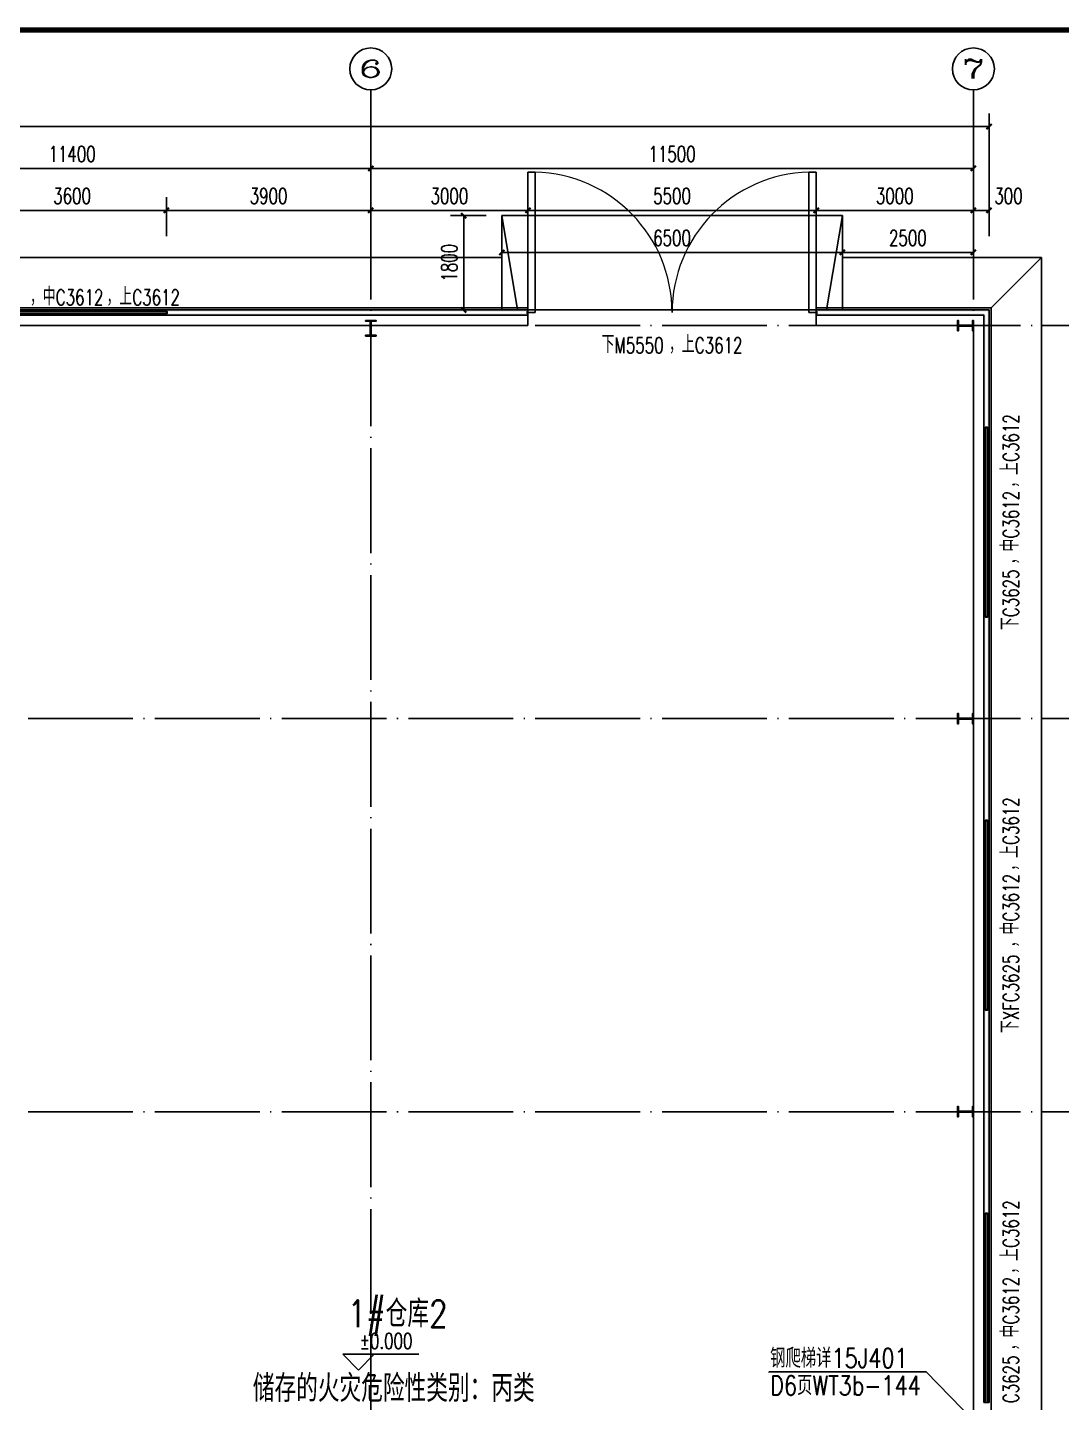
# Model space of a CAD drawing. Extents: x 4267484 to 4395158, y -674551 to -235742.
# Drawn here: x 4341047 to 4360780, y -390527 to -364287 of the extents above; entities that cross this region are included whole.
import ezdxf
from ezdxf.enums import TextEntityAlignment as Align

# ---------------------------------------------------------------- set-up
doc = ezdxf.new("R2010")
doc.units = 0
doc.header["$LTSCALE"] = 1000
doc.header["$MEASUREMENT"] = 0
doc.linetypes.add('DOTE', pattern=[2.42, 2, -0.2, 0.02, -0.2])
doc.layers.get('0').update_dxf_attribs({"linetype": 'CONTINUOUS'})
doc.layers.get('Defpoints').update_dxf_attribs({"linetype": 'CONTINUOUS'})
doc.layers.add('_0', color=7, linetype='CONTINUOUS', lineweight=25)
for name, color, linetype in [('AXIS', 3, 'CONTINUOUS'), ('AXIS_TEXT', 7, 'CONTINUOUS'), ('DIM_ELEV', 3, 'CONTINUOUS'), ('DOTE', 252, 'CONTINUOUS'), ('Prof', 2, 'CONTINUOUS'), ('PUB_DIM', 3, 'CONTINUOUS'), ('PUB_TEXT', 7, 'CONTINUOUS'), ('PUB_TITLE', 4, 'CONTINUOUS'), ('PUB_WALL', 9, 'CONTINUOUS'), ('STAIR', 5, 'CONTINUOUS'), ('WALL-MOVE', 6, 'CONTINUOUS'), ('WINDOW', 4, 'CONTINUOUS'), ('WINDOW_TEXT', 7, 'CONTINUOUS')]:
    doc.layers.add(name, color=color, linetype=linetype)
doc.styles.add('_HZTXT', font='txt.shx', dxfattribs={"width": 0.8, "bigfont": 'HZTXT.shx'})
doc.styles.add('_TCH_AXIS', font='COMPLEX', dxfattribs={"bigfont": 'GBCBIG'})
doc.styles.add('_TCH_DIM', font='SIMPLEX', dxfattribs={"bigfont": 'GBCBIG'})
doc.styles.add('_TCH_DIM_T3', font='SIMPLEX', dxfattribs={"width": 0.705882, "bigfont": 'GBCBIG'})
doc.styles.add('_TCH_WINDOW', font='SIMPLEX', dxfattribs={"height": 3.5, "bigfont": 'GBCBIG'})
doc.styles.add('COMPLEX', font='COMPLEX')
doc.dimstyles.new('_TCH_ARCH&&100', dxfattribs={"dimtxt": 297.5, "dimasz": 100, "dimexe": 250, "dimexo": 300, "dimgap": 126.25, "dimtad": 1, "dimdec": 0, "dimzin": 0, "dimdsep": 46, "dimtxsty": '_TCH_DIM_T3', "dimblk": 'ARCHTICK', "dimcen": 0.09, "dimclrt": 7, "dimazin": 2, "dimtfac": 1, "dimtdec": 0, "dimtix": 1, "dimtmove": 2, "dimatfit": 3, "dimfxl": 0, "dimtolj": 1, "dimtzin": 0, "dimarcsym": 0})

# ---------------------------------------------------------------- blocks, each defined once
blk = doc.blocks.new('$TCHSYS$WIN2D')
for p, q in [((-0.5, 0.5), (0.5, 0.5)), ((-0.5, 0.5), (-0.5, -0.5)), ((0.5, 0.5), (0.5, -0.5)), ((0.5, 0.1667), (-0.5, 0.1667)), ((0.5, -0.1667), (-0.5, -0.1667)), ((-0.5, -0.5), (0.5, -0.5))]:
    blk.add_line(p, q)
blk = doc.blocks.new('_ArchTick')
at = {"color": 0, "linetype": 'ByBlock', "const_width": 0.4}
blk.add_lwpolyline([(-0.5, -0.5), (0.5, 0.5)], dxfattribs=at)
blk = doc.blocks.new('*D106')
at = {"layer": 'Defpoints', "color": 0}
for p in [(4350098, -367877), (4356598, -367877), (4356598, -368580)]:
    blk.add_point(p, dxfattribs=at)
at = {"layer": 'PUB_DIM', "color": 0, "lineweight": -2}
for p, q in [((4350098, -368177), (4350098, -368830)), ((4356598, -368177), (4356598, -368830)), ((4350098, -368580), (4356598, -368580))]:
    blk.add_line(p, q, dxfattribs=at)
at = {"layer": 'PUB_DIM', "color": 0, "lineweight": -2, "xscale": 100, "yscale": 100, "zscale": 100, "rotation": 180}
blk.add_blockref('_ArchTick', (4350098, -368580), dxfattribs=at)
at = {"layer": 'PUB_DIM', "color": 0, "lineweight": -2, "xscale": 100, "yscale": 100, "zscale": 100}
blk.add_blockref('_ArchTick', (4356598, -368580), dxfattribs=at)
at = {"layer": 'PUB_DIM', "color": 7, "insert": (4353348, -368305), "char_height": 297.5, "attachment_point": 5, "style": '_TCH_DIM_T3'}
blk.add_mtext('\\A1;6500', dxfattribs=at)
blk = doc.blocks.new('*D107')
at = {"layer": 'Defpoints', "color": 0}
for p in [(4356598, -367877), (4359098, -367877), (4359098, -368580)]:
    blk.add_point(p, dxfattribs=at)
at = {"layer": 'PUB_DIM', "color": 0, "lineweight": -2}
for p, q in [((4356598, -368177), (4356598, -368830)), ((4359098, -368177), (4359098, -368830)), ((4356598, -368580), (4359098, -368580))]:
    blk.add_line(p, q, dxfattribs=at)
at = {"layer": 'PUB_DIM', "color": 0, "lineweight": -2, "xscale": 100, "yscale": 100, "zscale": 100, "rotation": 180}
blk.add_blockref('_ArchTick', (4356598, -368580), dxfattribs=at)
at = {"layer": 'PUB_DIM', "color": 0, "lineweight": -2, "xscale": 100, "yscale": 100, "zscale": 100}
blk.add_blockref('_ArchTick', (4359098, -368580), dxfattribs=at)
at = {"layer": 'PUB_DIM', "color": 7, "insert": (4357848, -368305), "char_height": 297.5, "attachment_point": 5, "style": '_TCH_DIM_T3'}
blk.add_mtext('\\A1;2500', dxfattribs=at)
blk = doc.blocks.new('*D108')
at = {"layer": 'Defpoints', "color": 0}
for p in [(4349372, -367877), (4350098, -367877), (4350098, -369677)]:
    blk.add_point(p, dxfattribs=at)
at = {"layer": 'PUB_DIM', "color": 0, "lineweight": -2}
for p, q in [((4349798, -367877), (4349122, -367877)), ((4349372, -369677), (4349372, -367877)), ((4349798, -369677), (4349122, -369677))]:
    blk.add_line(p, q, dxfattribs=at)
at = {"layer": 'PUB_DIM', "color": 0, "lineweight": -2, "xscale": 100, "yscale": 100, "zscale": 100}
for p, rotation in [((4349372, -367877), 90), ((4349372, -369677), 270)]:
    blk.add_blockref('_ArchTick', p, dxfattribs=dict(at, rotation=rotation))
at = {"layer": 'PUB_DIM', "color": 7, "insert": (4349097, -368777), "char_height": 297.5, "attachment_point": 5, "rotation": 90, "style": '_TCH_DIM_T3'}
blk.add_mtext('\\A1;1800', dxfattribs=at)
blk = doc.blocks.new('*D121')
at = {"layer": 'Defpoints', "color": 0}
for p in [(4343698, -367777), (4340098, -368572), (4343698, -368572)]:
    blk.add_point(p, dxfattribs=at)
at = {"layer": 'PUB_DIM', "color": 0, "lineweight": -2}
for p, q in [((4340098, -368272), (4340098, -367527)), ((4343698, -368272), (4343698, -367527)), ((4340098, -367777), (4343698, -367777))]:
    blk.add_line(p, q, dxfattribs=at)
at = {"layer": 'PUB_DIM', "color": 0, "lineweight": -2, "xscale": 100, "yscale": 100, "zscale": 100, "rotation": 180}
blk.add_blockref('_ArchTick', (4340098, -367777), dxfattribs=at)
at = {"layer": 'PUB_DIM', "color": 0, "lineweight": -2, "xscale": 100, "yscale": 100, "zscale": 100}
blk.add_blockref('_ArchTick', (4343698, -367777), dxfattribs=at)
at = {"layer": 'PUB_DIM', "color": 7, "insert": (4341898, -367502), "char_height": 297.5, "attachment_point": 5, "style": '_TCH_DIM_T3'}
blk.add_mtext('\\A1;3600', dxfattribs=at)
blk = doc.blocks.new('*D122')
at = {"layer": 'Defpoints', "color": 0}
for p in [(4347598, -367777), (4343698, -368572), (4347598, -368572)]:
    blk.add_point(p, dxfattribs=at)
at = {"layer": 'PUB_DIM', "color": 0, "lineweight": -2}
for p, q in [((4343698, -368272), (4343698, -367527)), ((4347598, -368272), (4347598, -367527)), ((4343698, -367777), (4347598, -367777))]:
    blk.add_line(p, q, dxfattribs=at)
at = {"layer": 'PUB_DIM', "color": 0, "lineweight": -2, "xscale": 100, "yscale": 100, "zscale": 100, "rotation": 180}
blk.add_blockref('_ArchTick', (4343698, -367777), dxfattribs=at)
at = {"layer": 'PUB_DIM', "color": 0, "lineweight": -2, "xscale": 100, "yscale": 100, "zscale": 100}
blk.add_blockref('_ArchTick', (4347598, -367777), dxfattribs=at)
at = {"layer": 'PUB_DIM', "color": 7, "insert": (4345648, -367502), "char_height": 297.5, "attachment_point": 5, "style": '_TCH_DIM_T3'}
blk.add_mtext('\\A1;3900', dxfattribs=at)
blk = doc.blocks.new('*D123')
at = {"layer": 'Defpoints', "color": 0}
for p in [(4350598, -367777), (4347598, -368572), (4350598, -368572)]:
    blk.add_point(p, dxfattribs=at)
at = {"layer": 'PUB_DIM', "color": 0, "lineweight": -2}
for p, q in [((4347598, -368272), (4347598, -367527)), ((4350598, -368272), (4350598, -367527)), ((4347598, -367777), (4350598, -367777))]:
    blk.add_line(p, q, dxfattribs=at)
at = {"layer": 'PUB_DIM', "color": 0, "lineweight": -2, "xscale": 100, "yscale": 100, "zscale": 100, "rotation": 180}
blk.add_blockref('_ArchTick', (4347598, -367777), dxfattribs=at)
at = {"layer": 'PUB_DIM', "color": 0, "lineweight": -2, "xscale": 100, "yscale": 100, "zscale": 100}
blk.add_blockref('_ArchTick', (4350598, -367777), dxfattribs=at)
at = {"layer": 'PUB_DIM', "color": 7, "insert": (4349098, -367502), "char_height": 297.5, "attachment_point": 5, "style": '_TCH_DIM_T3'}
blk.add_mtext('\\A1;3000', dxfattribs=at)
blk = doc.blocks.new('*D124')
at = {"layer": 'Defpoints', "color": 0}
for p in [(4356098, -367777), (4350598, -368572), (4356098, -368572)]:
    blk.add_point(p, dxfattribs=at)
at = {"layer": 'PUB_DIM', "color": 0, "lineweight": -2}
for p, q in [((4350598, -368272), (4350598, -367527)), ((4356098, -368272), (4356098, -367527)), ((4350598, -367777), (4356098, -367777))]:
    blk.add_line(p, q, dxfattribs=at)
at = {"layer": 'PUB_DIM', "color": 0, "lineweight": -2, "xscale": 100, "yscale": 100, "zscale": 100, "rotation": 180}
blk.add_blockref('_ArchTick', (4350598, -367777), dxfattribs=at)
at = {"layer": 'PUB_DIM', "color": 0, "lineweight": -2, "xscale": 100, "yscale": 100, "zscale": 100}
blk.add_blockref('_ArchTick', (4356098, -367777), dxfattribs=at)
at = {"layer": 'PUB_DIM', "color": 7, "insert": (4353348, -367502), "char_height": 297.5, "attachment_point": 5, "style": '_TCH_DIM_T3'}
blk.add_mtext('\\A1;5500', dxfattribs=at)
blk = doc.blocks.new('*D125')
at = {"layer": 'Defpoints', "color": 0}
for p in [(4359098, -367777), (4356098, -368572), (4359098, -368572)]:
    blk.add_point(p, dxfattribs=at)
at = {"layer": 'PUB_DIM', "color": 0, "lineweight": -2}
for p, q in [((4356098, -368272), (4356098, -367527)), ((4359098, -368272), (4359098, -367527)), ((4356098, -367777), (4359098, -367777))]:
    blk.add_line(p, q, dxfattribs=at)
at = {"layer": 'PUB_DIM', "color": 0, "lineweight": -2, "xscale": 100, "yscale": 100, "zscale": 100, "rotation": 180}
blk.add_blockref('_ArchTick', (4356098, -367777), dxfattribs=at)
at = {"layer": 'PUB_DIM', "color": 0, "lineweight": -2, "xscale": 100, "yscale": 100, "zscale": 100}
blk.add_blockref('_ArchTick', (4359098, -367777), dxfattribs=at)
at = {"layer": 'PUB_DIM', "color": 7, "insert": (4357598, -367502), "char_height": 297.5, "attachment_point": 5, "style": '_TCH_DIM_T3'}
blk.add_mtext('\\A1;3000', dxfattribs=at)
blk = doc.blocks.new('*D126')
at = {"layer": 'Defpoints', "color": 0}
for p in [(4359398, -367777), (4359098, -368572), (4359398, -368572)]:
    blk.add_point(p, dxfattribs=at)
at = {"layer": 'PUB_DIM', "color": 0, "lineweight": -2}
for p, q in [((4359098, -368272), (4359098, -367527)), ((4359398, -368272), (4359398, -367527)), ((4359098, -367777), (4359398, -367777))]:
    blk.add_line(p, q, dxfattribs=at)
at = {"layer": 'PUB_DIM', "color": 0, "lineweight": -2, "xscale": 100, "yscale": 100, "zscale": 100, "rotation": 180}
blk.add_blockref('_ArchTick', (4359098, -367777), dxfattribs=at)
at = {"layer": 'PUB_DIM', "color": 0, "lineweight": -2, "xscale": 100, "yscale": 100, "zscale": 100}
blk.add_blockref('_ArchTick', (4359398, -367777), dxfattribs=at)
at = {"layer": 'PUB_DIM', "color": 7, "insert": (4359768, -367502), "char_height": 297.5, "attachment_point": 5, "style": '_TCH_DIM_T3'}
blk.add_mtext('\\A1;300', dxfattribs=at)
blk = doc.blocks.new('*D337')
at = {"layer": 'AXIS', "color": 0, "lineweight": -2}
for p, q in [((4336198, -367177), (4336198, -366727)), ((4347598, -367177), (4347598, -366727)), ((4336198, -366977), (4347598, -366977))]:
    blk.add_line(p, q, dxfattribs=at)
at = {"layer": 'Defpoints', "color": 0}
for p in [(4347598, -366977), (4336198, -367477), (4347598, -367477)]:
    blk.add_point(p, dxfattribs=at)
at = {"layer": 'AXIS', "color": 0, "lineweight": -2, "xscale": 100, "yscale": 100, "zscale": 100, "rotation": 180}
blk.add_blockref('_ArchTick', (4336198, -366977), dxfattribs=at)
at = {"layer": 'AXIS', "color": 0, "lineweight": -2, "xscale": 100, "yscale": 100, "zscale": 100}
blk.add_blockref('_ArchTick', (4347598, -366977), dxfattribs=at)
at = {"layer": 'AXIS', "color": 7, "insert": (4341898, -366702), "char_height": 297.5, "attachment_point": 5, "style": '_TCH_DIM_T3'}
blk.add_mtext('\\A1;11400', dxfattribs=at)
blk = doc.blocks.new('*D338')
at = {"layer": 'AXIS', "color": 0, "lineweight": -2}
for p, q in [((4347598, -367177), (4347598, -366727)), ((4359098, -367177), (4359098, -366727)), ((4347598, -366977), (4359098, -366977))]:
    blk.add_line(p, q, dxfattribs=at)
at = {"layer": 'Defpoints', "color": 0}
for p in [(4359098, -366977), (4347598, -367477), (4359098, -367477)]:
    blk.add_point(p, dxfattribs=at)
at = {"layer": 'AXIS', "color": 0, "lineweight": -2, "xscale": 100, "yscale": 100, "zscale": 100, "rotation": 180}
blk.add_blockref('_ArchTick', (4347598, -366977), dxfattribs=at)
at = {"layer": 'AXIS', "color": 0, "lineweight": -2, "xscale": 100, "yscale": 100, "zscale": 100}
blk.add_blockref('_ArchTick', (4359098, -366977), dxfattribs=at)
at = {"layer": 'AXIS', "color": 7, "insert": (4353348, -366702), "char_height": 297.5, "attachment_point": 5, "style": '_TCH_DIM_T3'}
blk.add_mtext('\\A1;11500', dxfattribs=at)
blk = doc.blocks.new('*D339')
at = {"layer": 'AXIS', "color": 0, "lineweight": -2}
for p, q in [((4311798, -368272), (4311798, -365927)), ((4359398, -368272), (4359398, -365927)), ((4311798, -366177), (4359398, -366177))]:
    blk.add_line(p, q, dxfattribs=at)
at = {"layer": 'Defpoints', "color": 0}
for p in [(4359398, -366177), (4311798, -368572), (4359398, -368572)]:
    blk.add_point(p, dxfattribs=at)
at = {"layer": 'AXIS', "color": 0, "lineweight": -2, "xscale": 100, "yscale": 100, "zscale": 100, "rotation": 180}
blk.add_blockref('_ArchTick', (4311798, -366177), dxfattribs=at)
at = {"layer": 'AXIS', "color": 0, "lineweight": -2, "xscale": 100, "yscale": 100, "zscale": 100}
blk.add_blockref('_ArchTick', (4359398, -366177), dxfattribs=at)
at = {"layer": 'AXIS', "color": 7, "insert": (4335598, -365902), "char_height": 297.5, "attachment_point": 5, "style": '_TCH_DIM_T3'}
blk.add_mtext('\\A1;47600', dxfattribs=at)
blk = doc.blocks.new('$DorLib2D$00000002')
for p, q in [((-0.5, 0), (-0.5, 0.4875)), ((-0.475, 0.4875), (-0.5, 0.4875)), ((-0.475, 0), (-0.475, 0.4875)), ((0.475, 0), (0.475, 0.4875)), ((0.475, 0.4875), (0.5, 0.4875)), ((0.5, 0), (0.5, 0.4875)), ((-0.5, 0), (-0.475, 0)), ((0.5, 0), (0.475, 0))]:
    blk.add_line(p, q)
at = {"lineweight": 13}
for centre, start, end in [((-0.4875, 0), 0, 88.5307), ((0.4875, 0), 91.4693, 180)]:
    blk.add_arc(centre, 0.4875, start, end, dxfattribs=at)
blk = doc.blocks.new('_AXISO')
blk.add_circle((0, 0), 0.5)
at = {"layer": 'AXIS_TEXT', "style": 'COMPLEX', "width": 1.041667}
blk.add_attdef('A', text='', height=0.56, dxfattribs=at).set_placement((-0.25, -0.28), (0.25, -0.28), align=Align.FIT)

msp = doc.modelspace()

# ---------------------------------------------------------------- hatches: boundary and pattern name
at = {"layer": 'Prof', "linetype": 'ByBlock'}
for points in [[(4347608.3, -370160.8), (4347698.3, -370160.8), (4347698.3, -370176.8), (4347498.3, -370176.8), (4347498.3, -370160.8), (4347588.3, -370160.8), (4347588.3, -369892.8), (4347498.3, -369892.8), (4347498.3, -369876.8), (4347698.3, -369876.8), (4347698.3, -369892.8), (4347608.3, -369892.8)], [(4359082.3, -369966.8), (4359082.3, -369876.8), (4359098.3, -369876.8), (4359098.3, -370076.8), (4359082.3, -370076.8), (4359082.3, -369986.8), (4358814.3, -369986.8), (4358814.3, -370076.8), (4358798.3, -370076.8), (4358798.3, -369876.8), (4358814.3, -369876.8), (4358814.3, -369966.8)], [(4358814.3, -377486.8), (4358814.3, -377576.8), (4358798.3, -377576.8), (4358798.3, -377376.8), (4358814.3, -377376.8), (4358814.3, -377466.8), (4359082.3, -377466.8), (4359082.3, -377376.8), (4359098.3, -377376.8), (4359098.3, -377576.8), (4359082.3, -377576.8), (4359082.3, -377486.8)], [(4358814.3, -384986.8), (4358814.3, -385076.8), (4358798.3, -385076.8), (4358798.3, -384876.8), (4358814.3, -384876.8), (4358814.3, -384966.8), (4359082.3, -384966.8), (4359082.3, -384876.8), (4359098.3, -384876.8), (4359098.3, -385076.8), (4359082.3, -385076.8), (4359082.3, -384986.8)]]:
    msp.add_hatch(color=256, dxfattribs=at).paths.add_polyline_path(points)
at = {"layer": 'PUB_WALL'}
for points in [[(4350598.3, -369676.8), (4343698.3, -369676.8), (4343728.3, -369706.8), (4350568.3, -369706.8)], [(4343698.3, -369676.8), (4343698.3, -369776.8), (4343728.3, -369746.8), (4343728.3, -369706.8)], [(4350598.3, -369776.8), (4350598.3, -369676.8), (4350568.3, -369706.8), (4350568.3, -369746.8)], [(4359398.3, -369676.8), (4356098.3, -369676.8), (4356128.3, -369706.8), (4359368.3, -369706.8)], [(4356098.3, -369676.8), (4356098.3, -369776.8), (4356128.3, -369746.8), (4356128.3, -369706.8)], [(4359398.3, -371926.8), (4359398.3, -369676.8), (4359368.3, -369706.8), (4359368.3, -371896.8)], [(4343698.3, -369776.8), (4350598.3, -369776.8), (4350568.3, -369746.8), (4343728.3, -369746.8)], [(4356098.3, -369776.8), (4359298.3, -369776.8), (4359328.3, -369746.8), (4356128.3, -369746.8)], [(4359298.3, -369776.8), (4359298.3, -371926.8), (4359328.3, -371896.8), (4359328.3, -369746.8)], [(4359298.3, -371926.8), (4359398.3, -371926.8), (4359368.3, -371896.8), (4359328.3, -371896.8)], [(4359398.3, -375526.8), (4359298.3, -375526.8), (4359328.3, -375556.8), (4359368.3, -375556.8)], [(4359298.3, -375526.8), (4359298.3, -379426.8), (4359328.3, -379396.8), (4359328.3, -375556.8)], [(4359398.3, -379426.8), (4359398.3, -375526.8), (4359368.3, -375556.8), (4359368.3, -379396.8)], [(4359298.3, -379426.8), (4359398.3, -379426.8), (4359368.3, -379396.8), (4359328.3, -379396.8)], [(4359398.3, -383026.8), (4359298.3, -383026.8), (4359328.3, -383056.8), (4359368.3, -383056.8)], [(4359298.3, -383026.8), (4359298.3, -386926.8), (4359328.3, -386896.8), (4359328.3, -383056.8)], [(4359398.3, -386926.8), (4359398.3, -383026.8), (4359368.3, -383056.8), (4359368.3, -386896.8)], [(4359298.3, -386926.8), (4359398.3, -386926.8), (4359368.3, -386896.8), (4359328.3, -386896.8)]]:
    msp.add_hatch(color=256, dxfattribs=at).paths.add_polyline_path(points)

# ---------------------------------------------------------------- linework, layer by layer
at = {"layer": '_0', "color": 0}
for p, q in [((4350598.3, -369636.8), (4350598.3, -369676.8)), ((4356098.3, -369636.8), (4356098.3, -369676.8)), ((4350598.3, -369776.8), (4350598.3, -369976.8)), ((4356098.3, -369776.8), (4356098.3, -369976.8))]:
    msp.add_line(p, q, dxfattribs=at)
for points in [[(4337598.3, -369636.8), (4350598.3, -369636.8)], [(4356098.3, -369636.8), (4359438.3, -369636.8), (4359438.3, -415316.8), (4356098.1, -415316.8)], [(4337598.3, -369976.8), (4350598.3, -369976.8)], [(4356098.3, -369976.8), (4359098.3, -369976.8), (4359098.3, -414976.8), (4356098.1, -414976.8)]]:
    msp.add_lwpolyline(points, dxfattribs=at)
at = {"layer": 'AXIS', "color": 0}
for p, q in [((4347598.3, -367476.8), (4347598.3, -365476.8)), ((4359098.3, -367476.8), (4359098.3, -365476.8))]:
    msp.add_line(p, q, dxfattribs=at)
at = {"layer": 'DIM_ELEV'}
for p, q in [((4347364.9, -389907.3), (4347064.9, -389607.3)), ((4347064.9, -389607.3), (4348514.9, -389607.3)), ((4347364.9, -389907.3), (4347664.9, -389607.3))]:
    msp.add_line(p, q, dxfattribs=at)
at = {"layer": 'DOTE', "linetype": 'DOTE'}
for p, q in [((4347598.3, -367476.8), (4347598.3, -417976.8)), ((4359098.3, -367476.8), (4359098.3, -417976.8)), ((4309598.3, -369976.8), (4361598.3, -369976.8)), ((4309598.3, -377476.8), (4361598.3, -377476.8)), ((4309598.3, -384976.8), (4361598.3, -384976.8))]:
    msp.add_line(p, q, dxfattribs=at)
at = {"layer": 'Prof', "linetype": 'ByBlock'}
for points in [[(4347498.3, -369876.8), (4347698.3, -369876.8), (4347698.3, -369892.8), (4347608.3, -369892.8), (4347608.3, -370160.8), (4347698.3, -370160.8), (4347698.3, -370176.8), (4347498.3, -370176.8), (4347498.3, -370160.8), (4347588.3, -370160.8), (4347588.3, -369892.8), (4347498.3, -369892.8)], [(4358798.3, -370076.8), (4358798.3, -369876.8), (4358814.3, -369876.8), (4358814.3, -369966.8), (4359082.3, -369966.8), (4359082.3, -369876.8), (4359098.3, -369876.8), (4359098.3, -370076.8), (4359082.3, -370076.8), (4359082.3, -369986.8), (4358814.3, -369986.8), (4358814.3, -370076.8)], [(4359098.3, -377376.8), (4359098.3, -377576.8), (4359082.3, -377576.8), (4359082.3, -377486.8), (4358814.3, -377486.8), (4358814.3, -377576.8), (4358798.3, -377576.8), (4358798.3, -377376.8), (4358814.3, -377376.8), (4358814.3, -377466.8), (4359082.3, -377466.8), (4359082.3, -377376.8)], [(4359098.3, -384876.8), (4359098.3, -385076.8), (4359082.3, -385076.8), (4359082.3, -384986.8), (4358814.3, -384986.8), (4358814.3, -385076.8), (4358798.3, -385076.8), (4358798.3, -384876.8), (4358814.3, -384876.8), (4358814.3, -384966.8), (4359082.3, -384966.8), (4359082.3, -384876.8)]]:
    msp.add_lwpolyline(points, close=True, dxfattribs=at)
at = {"layer": 'PUB_DIM'}
msp.add_line((4358198.6, -389944.4), (4359845.9, -391626.8), dxfattribs=at)
msp.add_lwpolyline([(4358198.6, -389944.4), (4355191.8, -389944.4), (4355191.8, -389944.4)], dxfattribs=at)
at = {"layer": 'PUB_TITLE', "color": 4, "const_width": 100}
msp.add_lwpolyline([(4303557.7, -421737.3), (4384157.7, -421737.3), (4384157.7, -364337.3), (4303557.7, -364337.3)], close=True, dxfattribs=at)
at = {"layer": 'STAIR'}
for p, q in [((4350098.3, -367876.8), (4350098.3, -369676.8)), ((4350098.3, -367876.8), (4350398.3, -369676.8)), ((4350098.3, -367876.8), (4356598.3, -367876.8)), ((4356598.3, -367876.8), (4356298.3, -369676.8)), ((4356598.3, -367876.8), (4356598.3, -369676.8)), ((4359438.3, -369636.8), (4360398.3, -368676.8))]:
    msp.add_line(p, q, dxfattribs=at)
for points in [[(4334098.3, -368676.8), (4350098.3, -368676.8)], [(4356598.3, -368676.8), (4360398.3, -368676.8), (4360398.3, -416276.8), (4356598.3, -416276.8)]]:
    msp.add_lwpolyline(points, dxfattribs=at)
at = {"layer": 'WALL-MOVE'}
for p, q in [((4350598.3, -369676.8), (4343698.3, -369676.8)), ((4343698.3, -369676.8), (4343698.3, -369776.8)), ((4350598.3, -369776.8), (4350598.3, -369676.8)), ((4359398.3, -369676.8), (4356098.3, -369676.8)), ((4356098.3, -369676.8), (4356098.3, -369776.8)), ((4359398.3, -371926.8), (4359398.3, -369676.8)), ((4343698.3, -369776.8), (4350598.3, -369776.8)), ((4356098.3, -369776.8), (4359298.3, -369776.8)), ((4359298.3, -369776.8), (4359298.3, -371926.8)), ((4359298.3, -371926.8), (4359398.3, -371926.8)), ((4359398.3, -375526.8), (4359298.3, -375526.8)), ((4359298.3, -375526.8), (4359298.3, -379426.8)), ((4359398.3, -379426.8), (4359398.3, -375526.8)), ((4359298.3, -379426.8), (4359398.3, -379426.8)), ((4359398.3, -383026.8), (4359298.3, -383026.8)), ((4359298.3, -383026.8), (4359298.3, -386926.8)), ((4359398.3, -386926.8), (4359398.3, -383026.8)), ((4359298.3, -386926.8), (4359398.3, -386926.8))]:
    msp.add_line(p, q, dxfattribs=at)
at = {"layer": 'WINDOW'}
msp.add_line((4350598.3, -369676.8), (4356098.3, -369676.8), dxfattribs=at)

# ---------------------------------------------------------------- block references
at = {"layer": 'AXIS', "color": 0}
ref = msp.add_blockref('_AXISO', (4347598.3, -365076.8), dxfattribs=dict(at, xscale=800, yscale=800, zscale=800))
ref.add_attrib('A', '6', dxfattribs={"layer": 'AXIS_TEXT', "color": 0, "height": 328.4, "style": '_TCH_AXIS', "width": 2.071429}).set_placement((4347371.5, -365241), (4347825.1, -365241), align=Align.FIT)
ref = msp.add_blockref('_AXISO', (4359098.3, -365076.8), dxfattribs=dict(at, xscale=800, yscale=800, zscale=800))
ref.add_attrib('A', '7', dxfattribs={"layer": 'AXIS_TEXT', "color": 0, "height": 368.8, "style": '_TCH_AXIS', "width": 1.714286}).set_placement((4358887.6, -365261.2), (4359309.1, -365261.2), align=Align.FIT)
at = {"layer": 'WINDOW'}
for name, p, xscale, yscale, zscale in [('$DorLib2D$00000002', (4353348.3, -369726.8), 5500, 5500, 5500), ('$TCHSYS$WIN2D', (4341898.3, -369726.8), -3600, -100, -3600)]:
    msp.add_blockref(name, p, dxfattribs=dict(at, xscale=xscale, yscale=yscale, zscale=zscale))
at = {"layer": 'WINDOW', "xscale": 3600, "yscale": 100, "zscale": 3600, "rotation": 90}
for p in [(4359348.3, -373726.8), (4359348.3, -381226.8), (4359348.3, -388726.8)]:
    msp.add_blockref('$TCHSYS$WIN2D', p, dxfattribs=at)

# ---------------------------------------------------------------- texts
at = {"layer": 'PUB_DIM', "style": '_HZTXT', "width": 0.8}
for s, height, p in [('1#仓库2', 517.24, (4347155.3, -389090.4)), ('钢爬梯详15J401', 365.69, (4355219.6, -389862.3)), ('储存的火灾危险性类别：丙类', 517.241, (4345346.5, -390515.4)), ('D6页WT3b-144', 365.69, (4355219.6, -390384.3))]:
    msp.add_text(s, height=height, dxfattribs=at).set_placement(p)
at = {"layer": 'PUB_TEXT', "style": '_TCH_DIM', "width": 0.705882}
msp.add_text('%%P0.000', height=297.5, dxfattribs=at).set_placement((4347384.9, -389502.3))
at = {"layer": 'WINDOW_TEXT', "style": '_TCH_WINDOW'}
for s, height, p in [('，中', 337.59, (4341094.7, -369586.8)), ('，上', 337.59, (4342556.2, -369586.8)), ('下', 337.6, (4352004.7, -370500.7)), ('，上', 337.59, (4353290.5, -370500.7))]:
    msp.add_text(s, height=height, dxfattribs=at).set_placement(p)
at = {"layer": 'WINDOW_TEXT', "style": '_TCH_WINDOW', "width": 0.705882}
for s, p in [('C3612', (4341586.2, -369586.8)), ('C3612', (4343047.7, -369586.8)), ('M5550', (4352250.5, -370500.7)), ('C3612', (4353781.9, -370500.7))]:
    msp.add_text(s, height=297.5, dxfattribs=at).set_placement(p)
for s, p in [('C3612', (4359963.3, -372577.4)), ('C3612', (4359963.3, -374038.9)), ('C3625', (4359963.3, -375540.4)), ('C3612', (4359963.3, -379887.4)), ('C3612', (4359963.3, -381348.9)), ('XFC3625', (4359963.3, -383230.4)), ('C3612', (4359963.3, -387577.4)), ('C3612', (4359963.3, -389038.9)), ('C3625', (4359963.3, -390540.4))]:
    msp.add_text(s, height=297.5, rotation=90, dxfattribs=at).set_placement(p)
at = {"layer": 'WINDOW_TEXT', "style": '_TCH_WINDOW'}
for s, height, p in [('，上', 337.59, (4359963.3, -373068.9)), ('，中', 337.59, (4359963.3, -374530.4)), ('下', 337.6, (4359963.3, -375786.1)), ('，上', 337.59, (4359963.3, -380378.9)), ('，中', 337.59, (4359963.3, -381840.4)), ('下', 337.6, (4359963.3, -383476.1)), ('，上', 337.59, (4359963.3, -388068.9)), ('，中', 337.59, (4359963.3, -389530.4))]:
    msp.add_text(s, height=height, rotation=90, dxfattribs=at).set_placement(p)

# ---------------------------------------------------------------- dimensions: what is measured, and where the dimension line sits
at = {"layer": 'AXIS', "color": 0}
for p1, p2, distance, picture, middle in [((4311798.3, -368571.8), (4359398.3, -368571.8), 2395, '*D339', (4335598.3, -365901.8)), ((4336198.3, -367476.8), (4347598.3, -367476.8), 500, '*D337', (4341898.3, -366701.8)), ((4347598.3, -367476.8), (4359098.3, -367476.8), 500, '*D338', (4353348.3, -366701.8))]:
    dim = msp.add_aligned_dim(p1=p1, p2=p2, distance=distance, dimstyle='_TCH_ARCH&&100', dxfattribs=at)
    dim.commit()
    dim.dimension.update_dxf_attribs({"geometry": picture, "text_midpoint": middle})
at = {"layer": 'PUB_DIM', "color": 0}
for p1, p2, distance, picture, middle in [((4340098.3, -368571.8), (4343698.3, -368571.8), 795, '*D121', (4341898.3, -367501.8)), ((4343698.3, -368571.8), (4347598.3, -368571.8), 795, '*D122', (4345648.3, -367501.8)), ((4347598.3, -368571.8), (4350598.3, -368571.8), 795, '*D123', (4349098.3, -367501.8)), ((4350598.3, -368571.8), (4356098.3, -368571.8), 795, '*D124', (4353348.3, -367501.8)), ((4356098.3, -368571.8), (4359098.3, -368571.8), 795, '*D125', (4357598.3, -367501.8)), ((4350098.3, -369676.8), (4350098.3, -367876.8), 725.9, '*D108', (4349097.4, -368776.8)), ((4350098.3, -367876.8), (4356598.3, -367876.8), -703.4, '*D106', (4353348.3, -368305.2)), ((4356598.3, -367876.8), (4359098.3, -367876.8), -703.4, '*D107', (4357848.3, -368305.2))]:
    dim = msp.add_aligned_dim(p1=p1, p2=p2, distance=distance, dimstyle='_TCH_ARCH&&100', dxfattribs=at)
    dim.commit()
    dim.dimension.update_dxf_attribs({"geometry": picture, "text_midpoint": middle})
dim = msp.add_linear_dim(base=(4359398.3, -367776.8), p1=(4359098.3, -368571.8), p2=(4359398.3, -368571.8), angle=0, dimstyle='_TCH_ARCH&&100', dxfattribs=at)
dim.commit()
dim.dimension.update_dxf_attribs({"geometry": '*D126', "text_midpoint": (4359768.3, -367501.8), "dimtype": 129})

doc.saveas('drawing.dxf')
